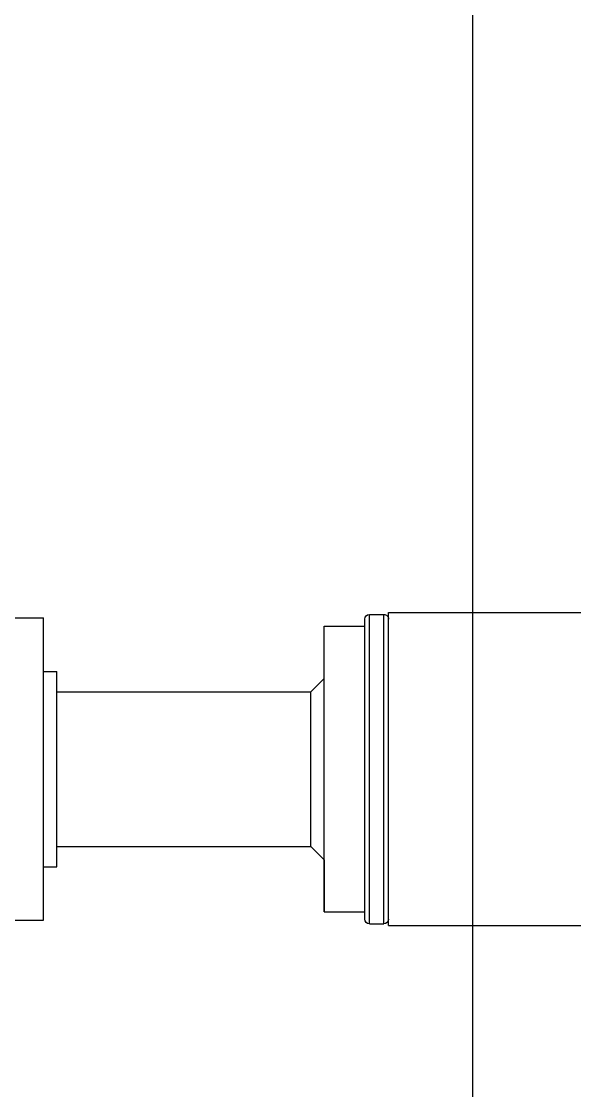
# Model space of a CAD drawing. Header units: millimetres. Extents: x 553637 to 584936, y 5008 to 53898.
# Drawn here: x 560384.2 to 560616.6, y 42096.5 to 42545.5 of the extents above; entities that cross this region are included whole.
import ezdxf

# ---------------------------------------------------------------- set-up
doc = ezdxf.new("R2010")
doc.units = ezdxf.units.MM
doc.header["$LTSCALE"] = 10
doc.header["$MEASUREMENT"] = 0
doc.layers.add('2', color=2, linetype='Continuous')
doc.layers.add('8', color=8, linetype='Continuous')

msp = doc.modelspace()

# ---------------------------------------------------------------- linework, layer by layer
at = {"layer": '2', "extrusion": (-1, 1.31047e-06, 1.33332e-29)}
for p, q in [((560530.41, 42166.49), (560530.41, 42296.49)), ((560530.41, 42296.49), (560536.41, 42296.49)), ((560536.41, 42166.49), (560536.41, 42296.49)), ((560538.41, 42165.76), (560538.41, 42297.21)), ((560538.41, 42297.21), (560652.67, 42297.21)), ((560378.41, 42294.99), (560393.41, 42294.99)), ((560393.41, 42167.99), (560393.41, 42294.99)), ((560511.34, 42269.61), (560511.41, 42291.49)), ((560511.41, 42171.49), (560511.41, 42291.49)), ((560511.41, 42291.49), (560528.41, 42291.49)), ((560528.41, 42168.49), (560528.41, 42294.49)), ((560393.41, 42272.55), (560399.07, 42272.55)), ((560399.07, 42190.42), (560399.07, 42272.55)), ((560505.72, 42263.99), (560511.34, 42269.61)), ((560511.34, 42193.36), (560511.34, 42269.61)), ((560399.07, 42263.99), (560505.72, 42263.99)), ((560505.72, 42198.99), (560505.72, 42263.99)), ((560399.07, 42198.99), (560505.72, 42198.99)), ((560505.72, 42198.99), (560511.34, 42193.36)), ((560511.34, 42193.36), (560511.41, 42171.49)), ((560393.41, 42190.42), (560399.07, 42190.42)), ((560511.41, 42171.49), (560528.41, 42171.49)), ((560378.41, 42167.99), (560393.41, 42167.99)), ((560530.41, 42166.49), (560536.41, 42166.49)), ((560538.41, 42165.76), (560652.67, 42165.76))]:
    msp.add_line(p, q, dxfattribs=at)
at = {"layer": '2', "extrusion": (3.3667e-22, 2.56909e-16, -1)}
for centre, start, end in [((-560530.41, 42294.49), 0.0001, 90.0001), ((-560536.41, 42294.49), 90.0001, 180.0001), ((-560530.41, 42168.49), 270.0001, 0.0001), ((-560536.41, 42168.49), 180.0001, 270.0001)]:
    msp.add_arc(centre, 2, start, end, dxfattribs=at)
at = {"layer": '8'}
msp.add_line((560573.74, 45891.44), (560573.74, 33231.46), dxfattribs=at)

doc.saveas('drawing.dxf')
